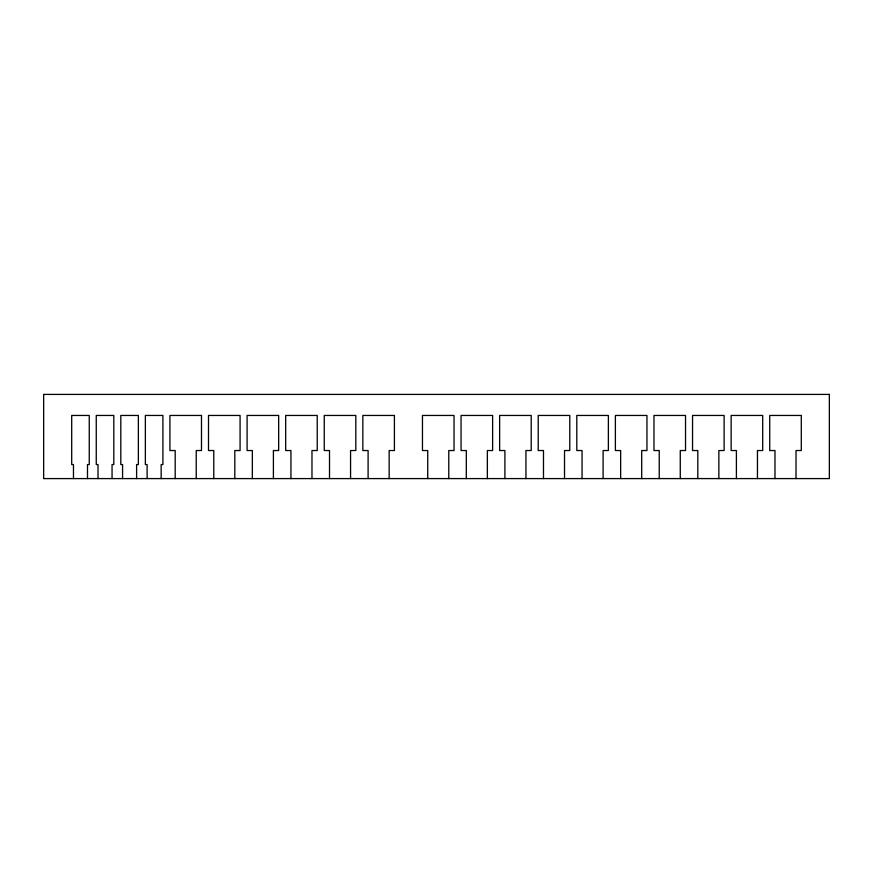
<?xml version="1.0" encoding="UTF-8"?>
<svg xmlns="http://www.w3.org/2000/svg" width="873" height="873" viewBox="0 0 873 873"><rect width="100%" height="100%" fill="white"/><g stroke="black" fill="none" stroke-linecap="round" stroke-linejoin="round"><path stroke-width="1.31" d="M796.023 478.59L796.023 450.533L801.294 450.533L801.294 415.45L769.724 415.45L769.724 450.533L774.984 450.533L774.984 478.59M757.448 478.59L757.448 450.533L762.707 450.533L762.707 415.45L731.138 415.45L731.138 450.533L736.397 450.533L736.397 478.59M718.861 478.59L718.861 450.533L724.121 450.533L724.121 415.45L692.551 415.45L692.551 450.533L697.811 450.533L697.811 478.59M680.274 478.59L680.274 450.533L685.534 450.533L685.534 415.45L653.975 415.45L653.975 450.533L659.235 450.533L659.235 478.59M641.699 478.59L641.699 450.533L646.958 450.533L646.958 415.45L615.389 415.45L615.389 450.533L620.648 450.533L620.648 478.59M603.112 478.59L603.112 450.533L608.372 450.533L608.372 415.45L576.802 415.45L576.802 450.533L582.062 450.533L582.062 478.59M564.525 478.59L564.525 450.533L569.785 450.533L569.785 415.45L538.215 415.45L538.215 450.533L543.486 450.533L543.486 478.59M525.939 478.59L525.939 450.533L531.21 450.533L531.21 415.45L499.64 415.45L499.64 450.533L504.9 450.533L504.9 478.59M487.363 478.59L487.363 450.533L492.623 450.533L492.623 415.45L461.053 415.45L461.053 450.533L466.313 450.533L466.313 478.59M448.777 478.59L448.777 450.533L454.036 450.533L454.036 415.45L422.467 415.45L422.467 450.533L427.726 450.533L427.726 478.59M389.151 478.59L389.151 450.533L394.41 450.533L394.41 415.45L362.841 415.45L362.841 450.533L368.1 450.533L368.1 478.59M350.564 478.59L350.564 450.533L355.824 450.533L355.824 415.45L324.254 415.45L324.254 450.533L329.514 450.533L329.514 478.59M311.977 478.59L311.977 450.533L317.237 450.533L317.237 415.45L285.678 415.45L285.678 450.533L290.938 450.533L290.938 478.59M273.402 478.59L273.402 450.533L278.662 450.533L278.662 415.45L247.092 415.45L247.092 450.533L252.352 450.533L252.352 478.59M234.815 478.59L234.815 450.533L240.075 450.533L240.075 415.45L208.505 415.45L208.505 450.533L213.765 450.533L213.765 478.59M196.229 478.59L196.229 450.533L201.488 450.533L201.488 415.45L169.919 415.45L169.919 450.533L175.189 450.533L175.189 478.59M161.156 478.59L161.156 464.556L162.913 464.556L162.913 415.45L145.365 415.45L145.365 464.556L147.122 464.556L147.122 478.59M136.603 478.59L136.603 464.556L138.36 464.556L138.36 415.45L120.812 415.45L120.812 464.556L122.569 464.556L122.569 478.59M112.05 478.59L112.05 464.556L113.806 464.556L113.806 415.45L96.259 415.45L96.259 464.556L98.016 464.556L98.016 478.59M87.496 478.59L87.496 464.556L89.253 464.556L89.253 415.45L71.706 415.45L71.706 464.556L73.463 464.556L73.463 478.59M829.35 394.41L43.65 394.41L43.65 478.59L829.35 478.59L829.35 394.41"/></g></svg>
